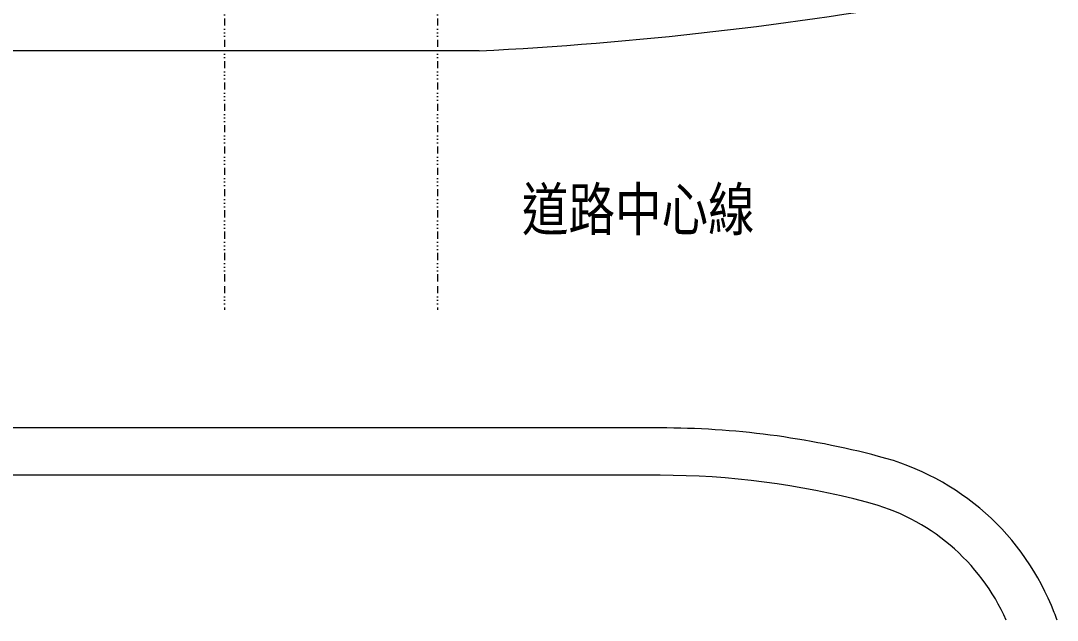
# Model space of a CAD drawing. Header units: millimetres. Extents: x -32710 to 654186, y -254124 to 420220.
# Drawn here: x 273200 to 316962, y -42117 to -16793 of the extents above; entities that cross this region are included whole.
import ezdxf

# ---------------------------------------------------------------- set-up
doc = ezdxf.new("R2010")
doc.units = ezdxf.units.MM
doc.header["$LTSCALE"] = 1000
doc.linetypes.add('H12PL1$0$JJP_三點線', pattern=[0.9, 0.3, -0.15, 0, -0.15, 0, -0.15, 0, -0.15])
for name, color, linetype in [('H12PL1$0$S-GRID', 252, 'Continuous'), ('H12PL1$0$全區配置圖_匯入NEWCUB用_13_0', 252, 'Continuous'), ('H12PL1$0$全區配置圖_匯入NEWCUB用_13_雨水排水経路図最新$0$SUGATAD', 252, 'Continuous'), ('MD-20250424-增加TRAY與FS主管位置調整', 7, 'Continuous')]:
    doc.layers.add(name, color=color, linetype=linetype)
doc.styles.add('H12PL1$0$Standard', font='Microsoft JhengHei.ttf', dxfattribs={"width": 0.8})

# ---------------------------------------------------------------- blocks, each defined once
blk = doc.blocks.new('H12PL1')
at = {"layer": 'H12PL1$0$S-GRID', "linetype": 'H12PL1$0$JJP_三點線', "lineweight": 0}
for p, q in [((252600, 128250), (252600, -28000)), ((261600, 128250), (261600, -28000)), ((252600, -28000), (252600, -29000)), ((261600, -28000), (261600, -29000))]:
    blk.add_line(p, q, dxfattribs=at)
at = {"layer": 'H12PL1$0$全區配置圖_匯入NEWCUB用_13_雨水排水経路図最新$0$SUGATAD', "lineweight": 0}
blk.add_line((263350.9, -18066.2), (-720.4, -18001.7), dxfattribs=at)
at = {"layer": 'H12PL1$0$全區配置圖_匯入NEWCUB用_13_雨水排水経路図最新$0$SUGATAD', "lineweight": 0, "flags": 128}
for points in [[(287762.3, -42116.7, 0.0014685), (287635.9, -41794, 0.2436756), (280213.7, -35194.4, 0.0648646), (270990.3, -33992.6), (182241.6, -33990.2)], [(285606.7, -42116.7, 0.2312131), (279711.6, -37130.4, 0.0649439), (270990.2, -35992.6), (182241.6, -35990.2)]]:
    blk.add_lwpolyline(points, format="xyb", dxfattribs=at)
at = {"layer": 'H12PL1$0$全區配置圖_匯入NEWCUB用_13_雨水排水経路図最新$0$SUGATAD', "lineweight": 0}
blk.add_arc((255513.7, 137413.6), 155677.2, 272.885638, 280.178682, dxfattribs=at)
at = {"layer": 'H12PL1$0$全區配置圖_匯入NEWCUB用_13_0', "linetype": 'Continuous', "lineweight": 0, "insert": (265161.7, -25858.2), "char_height": 1800, "attachment_point": 7, "style": 'H12PL1$0$Standard'}
blk.add_mtext('\\A1;道路中心線', dxfattribs=at)

msp = doc.modelspace()

# ---------------------------------------------------------------- block references
at = {"layer": 'MD-20250424-增加TRAY與FS主管位置調整', "color": 8}
msp.add_blockref('H12PL1', (29200, 0), dxfattribs=at)

doc.saveas('drawing.dxf')
